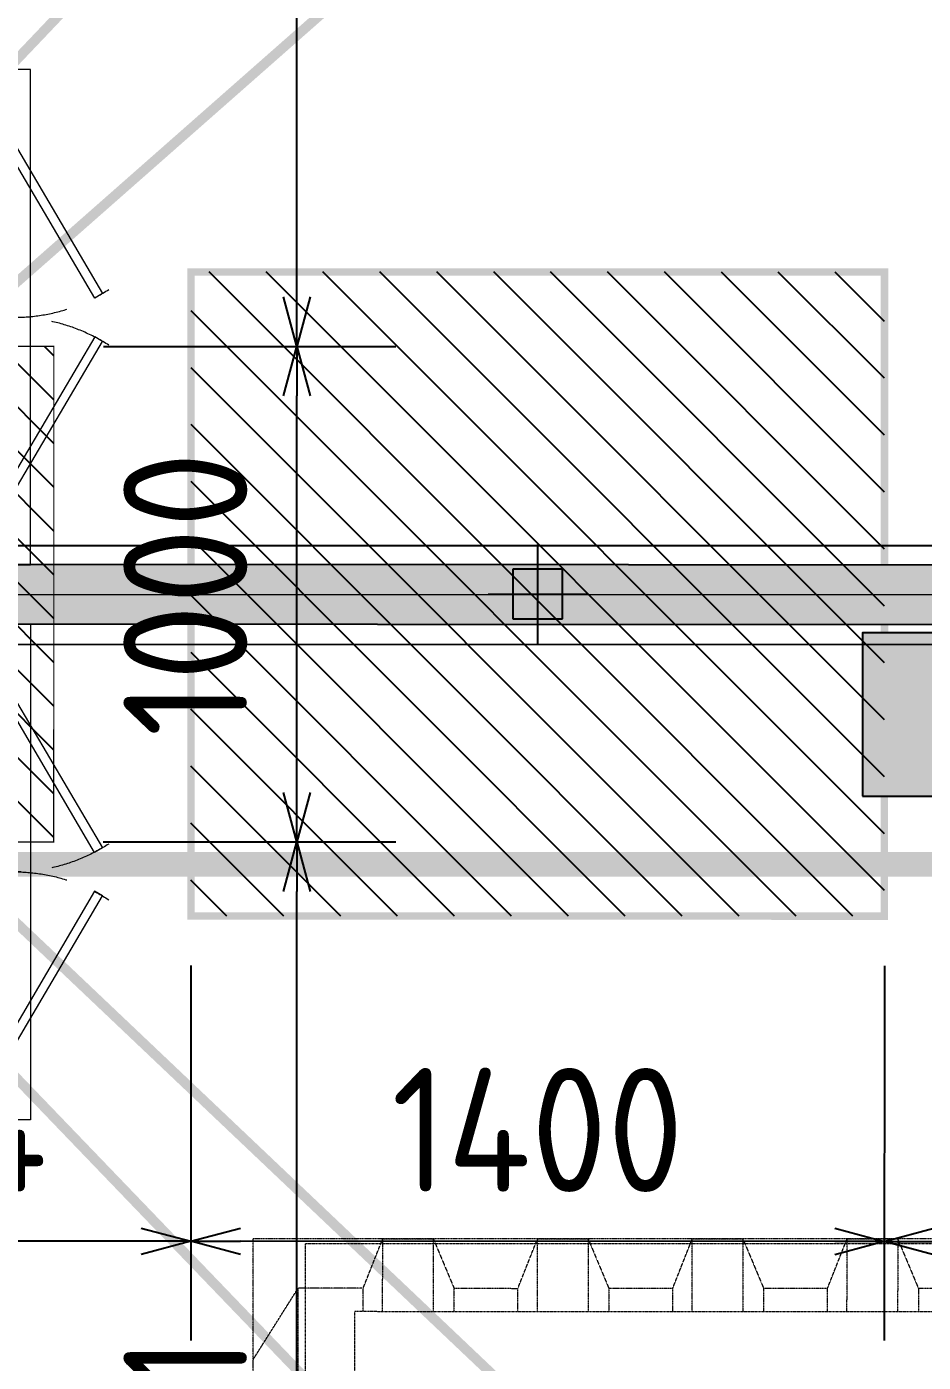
# Model space of a CAD drawing. Header units: centimetres. Extents: x -6122352 to 7132207, y -1694241 to 1947892.
# Drawn here: x 135912 to 137722, y -110022 to -107326 of the extents above; entities that cross this region are included whole.
import ezdxf
from ezdxf.enums import TextEntityAlignment as Align

# ---------------------------------------------------------------- set-up
doc = ezdxf.new("R2010")
doc.units = ezdxf.units.CM
doc.header["$MEASUREMENT"] = 0
doc.header["$PDMODE"] = 66
doc.header["$PDSIZE"] = 100
for name, pattern in [('DASHED2', [0.375, 0.25, -0.125]), ('DU23023_KAA_00_XX_M2_TR_KPTB_0024$0$DU23023_KAA_00_XX_M2_TR_XRBS_0024$0$PHANTOM2', [1.25, 0.625, -0.125, 0.125, -0.125, 0.125, -0.125]), ('HIDDEN', [0.375, 0.25, -0.125]), ('LTH-4G-M-XR-GROUND FLOOR PLAN$0$HIDDEN2', [0.1875, 0.125, -0.0625])]:
    doc.linetypes.add(name, pattern=pattern)
for name, color, linetype in [('00-MI-DIM', 7, 'Continuous'), ('@MI-FOOTINGS', 7, 'Continuous'), ('@MI-REF LAYER', 7, 'Continuous'), ('@MI-TYPE-01', 30, 'Continuous'), ('@MI-TYPE-02', 6, 'Continuous'), ('CTECH-Text 2.5mm', 2, 'Continuous'), ('PANEL-TAGS', 7, 'Continuous'), ('VD-WS-TEXT', 8, 'Continuous'), ('VD-WS-WATER TANK', 7, 'Continuous')]:
    doc.layers.add(name, color=color, linetype=linetype)
doc.layers.add('08-Compound Wall-2', color=6, linetype='Continuous', lineweight=25, true_color=0xff00ff)
doc.layers.add('23585-XR-AR-DAMAC PLOT LIMITS$0$1-End units', color=7, linetype='Continuous', lineweight=5, true_color=0xf8991e)
doc.layers.add('A-ANNO-TEXT', color=3, linetype='Continuous', lineweight=25)
doc.layers.add('LTH-4G-M-XR-GROUND FLOOR PLAN$0$1717 X Water Tank Location_5B$0$00 Line 2', color=6, linetype='Continuous', lineweight=13)
doc.layers.add('LTH-4G-M-XR-GROUND FLOOR PLAN$0$PDF_Geometry', color=7, linetype='Continuous', true_color=0xcccccc)
doc.styles.add('DIMTEXT', font='romans.shx', dxfattribs={"width": 0.8})
doc.styles.add('PANELTAG_STYLE', font='arial.ttf')
doc.styles.add('Schueco-BEMSTIL', font='isocpeur.ttf', dxfattribs={"width": 0.9})
doc.dimstyles.new('DIM-25', dxfattribs={"dimscale": 25, "dimtxt": 2.5, "dimasz": 2.5, "dimexe": 1.25, "dimexo": 0.625, "dimgap": 1, "dimtad": 1, "dimdec": 0, "dimdsep": 46, "dimtxsty": 'DIMTEXT', "dimblk": 'AROW', "dimcen": 2.5, "dimse1": 1, "dimse2": 1, "dimclrd": 1, "dimclre": 1, "dimclrt": 2, "dimadec": 0, "dimazin": 0, "dimtfac": 1, "dimtdec": 0, "dimtmove": 0, "dimatfit": 3, "dimfxl": 1, "dimarcsym": 0})
doc.dimstyles.new('MI- JWC-TXT-2.5 MM', dxfattribs={"dimscale": 1.5, "dimtxt": 2.5, "dimasz": 1, "dimexe": 2, "dimexo": 1, "dimgap": 1, "dimtad": 1, "dimdec": 0, "dimdsep": 46, "dimtxsty": 'Schueco-BEMSTIL', "dimblk": 'OPEN30', "dimcen": 0, "dimdle": 2, "dimclrd": 140, "dimclre": 8, "dimclrt": 40, "dimadec": 0, "dimazin": 2, "dimtfac": 1, "dimtdec": 0, "dimtix": 1, "dimtmove": 2, "dimatfit": 3, "dimldrblk": 'OPEN', "dimfxl": 2, "dimlwd": -1, "dimlwe": -1, "dimarcsym": 0})

# ---------------------------------------------------------------- blocks, each defined once
blk = doc.blocks.new('23585-XR-AR-BOUNDARY WALLS AND SETBACKS')
at = {"layer": '08-Compound Wall-2'}
for points in [[(496545.2942134548, 2768939.473959669), (496562.9158801445, 2768923.328117771), (496568.9635689847, 2768929.928655439), (496573.0169715791, 2768934.352258272), (496577.0705717183, 2768938.776058423), (496581.1239700586, 2768943.199856612), (496585.1773700582, 2768947.623656611), (496589.2307700578, 2768952.047456612), (496593.2841700584, 2768956.471256611), (496597.3375700579, 2768960.895056612), (496601.3909715799, 2768965.318658272), (496607.5050130368, 2768971.991327045), (496589.8835430788, 2768988.137370344)], [(496625.2740415079, 2768955.710080148), (496607.652472918, 2768971.856213821), (496601.5384295653, 2768965.183542978), (496597.4850284178, 2768960.759941727), (496593.4316299396, 2768956.336143387), (496589.378229939, 2768951.912343387), (496585.3248299394, 2768947.488543387), (496581.2714299397, 2768943.064743388), (496577.2180299392, 2768938.640943387), (496573.1644282787, 2768934.217141576), (496569.111028418, 2768929.793541726), (496563.0633392305, 2768923.193003679), (496580.6844134554, 2768907.046559668)]]:
    blk.add_lwpolyline(points, dxfattribs=at)
blk = doc.blocks.new('A$C9d9485f6')
at = {"layer": 'A-ANNO-TEXT', "rotation": 312.4881850805905}
blk.add_blockref('23585-XR-AR-BOUNDARY WALLS AND SETBACKS', (-2377088.534775567, -1504219.252137818), dxfattribs=at)
blk = doc.blocks.new('23585-XR-AR-DAMAC PLOT LIMITS')
at = {"layer": '23585-XR-AR-DAMAC PLOT LIMITS$0$1-End units', "color": 251, "true_color": 0x636466}
for points in [[(496569.0373, 2768929.861099999), (496562.8545000004, 2768923.1131), (496545.1590999998, 2768939.3265), (496551.3422999997, 2768946.0747)], [(496586.7324999999, 2768913.647299999), (496580.5493000001, 2768906.8991), (496562.8545000004, 2768923.1131), (496569.0373, 2768929.861099999)]]:
    blk.add_lwpolyline(points, close=True, dxfattribs=at)
blk = doc.blocks.new('A$Cf093b529')
at = {"layer": 'A-ANNO-TEXT'}
blk.add_blockref('23585-XR-AR-DAMAC PLOT LIMITS', (-495391.9901121984, -2768603.441896566), dxfattribs=at)
blk = doc.blocks.new('AROW')
at = {"color": 1, "ltscale": 100}
for p, q in [((-1.455191522836685e-11, -1), (-1.455191522836685e-11, 1)), ((0, 0), (-3, 0))]:
    blk.add_line(p, q, dxfattribs=at)
blk.add_solid([(-1.279999999998836, 0.2133333333331393), (-1.279999999998836, -0.2133333333331393), (0, 0)], dxfattribs=at)
blk = doc.blocks.new('*D426')
at = {"layer": 'CTECH-Text 2.5mm', "color": 8, "lineweight": -2, "ltscale": 10, "transparency": 16777216}
blk.add_line((0.1000000000465661, -0.1673677310562148), (0.8999999999534338, -0.1673677310562148), dxfattribs=at)
at = {"layer": 'Defpoints', "color": 0, "ltscale": 10, "transparency": 16777216}
for p in [(0.05000000004656613, 2.504093572497368e-07), (0.9499999999534339, 4.757888382067517e-06), (0.9499999999534339, -0.1673677310562148)]:
    blk.add_point(p, dxfattribs=at)
at = {"layer": 'CTECH-Text 2.5mm', "color": 8, "lineweight": -2, "ltscale": 10, "transparency": 16777216, "xscale": 0.05, "yscale": 0.05, "zscale": 0.05, "rotation": 180}
blk.add_blockref('AROW', (0.05000000004656612, -0.1673677310562148), dxfattribs=at)
at = {"layer": 'CTECH-Text 2.5mm', "color": 8, "lineweight": -2, "ltscale": 10, "transparency": 16777216, "xscale": 0.05, "yscale": 0.05, "zscale": 0.05}
blk.add_blockref('AROW', (0.9499999999534339, -0.1673677310562148), dxfattribs=at)
at = {"layer": 'CTECH-Text 2.5mm', "color": 8, "ltscale": 10, "transparency": 16777216, "insert": (0.5, -0.1123677310562148), "char_height": 0.09, "attachment_point": 5, "style": 'DIMTEXT'}
blk.add_mtext('900', dxfattribs=at)
blk = doc.blocks.new('*D425')
at = {"layer": 'CTECH-Text 2.5mm', "color": 8, "lineweight": -2, "ltscale": 10, "transparency": 16777216}
blk.add_line((0.8453000504635987, -0.6499952435726302), (0.8453000504635986, -0.04999524211161797), dxfattribs=at)
at = {"layer": 'Defpoints', "color": 0, "ltscale": 10, "transparency": 16777216}
for p in [(0.8453000504635986, 4.757888382050682e-06), (0.9499999999534343, 4.757888382067519e-06), (0.9500035058008511, -0.6999952435726302)]:
    blk.add_point(p, dxfattribs=at)
at = {"layer": 'CTECH-Text 2.5mm', "color": 8, "lineweight": -2, "ltscale": 10, "transparency": 16777216, "xscale": 0.05, "yscale": 0.05, "zscale": 0.05}
for p, rotation in [((0.8453000504635986, 4.757888382050682e-06), 90), ((0.8453000504635987, -0.6999952435726302), 270)]:
    blk.add_blockref('AROW', p, dxfattribs=dict(at, rotation=rotation))
at = {"layer": 'CTECH-Text 2.5mm', "color": 8, "ltscale": 10, "transparency": 16777216, "insert": (0.7903000504635983, -0.3499952428421242), "char_height": 0.09, "attachment_point": 5, "rotation": 90, "style": 'DIMTEXT'}
blk.add_mtext('700', dxfattribs=at)
blk = doc.blocks.new('WATER TANK-5G')
at = {"layer": 'VD-WS-WATER TANK', "color": 8, "linetype": 'HIDDEN', "lineweight": 0}
for p, q in [((-1250.001134479477, 750), (-1250.001134479477, -750)), ((-1250.001134479477, 750), (1250.001134479473, 750.0000000000073)), ((1250.001134479473, -750), (1250.001134479473, 750.0000000000073)), ((-1250.001134479477, 506.4072882397741), (-1159.487943448941, 649.9912085523538)), ((-1030.317381363468, 650.118273375927), (-1159.487943448941, 649.9912085523538)), ((-1030.33501070099, 650.0762170843009), (-1159.487943448028, 649.9912085537726)), ((-1159.487943448046, 104.2622760417398), (-1159.487943448046, 649.9912085537726)), ((-717.8173813634676, 650.3836400512264), (-846.9879434489412, 650.2565752276532)), ((-534.4881051635202, 650.3415837596003), (-405.3350107009901, 650.3415837596003)), ((-92.8350107009901, 650.2726107480521), (-221.9875152446839, 650.0289267772132)), ((219.6649892990063, 650.341583759604), (90.51189483647977, 650.341583759604)), ((532.1649892990099, 650.341583759604), (403.0118948364761, 650.341583759604)), ((844.6649892990099, 650.2327025967206), (715.5119202089954, 649.9890175606997)), ((1030.317381363468, 650.118273375927), (1159.487943448941, 649.9912085523538)), ((1030.33501070099, 650.0762170843009), (1159.487943448028, 649.9912085537726)), ((1159.487943448046, 104.2622760417398), (1159.487943448046, 649.9912085537726)), ((1250.001134479477, 506.4072882397704), (1159.487943448941, 649.9912085523538)), ((-1250.001134479477, 6.407288239774061), (-1250.001134479477, 506.4072882397741)), ((1250.001134479477, 6.407288239770423), (1250.001134479477, 506.4072882397704)), ((1250.001134479477, 6.407288239770423), (1250.001134479477, 506.4072882397704)), ((-1250.001134479477, 104.2622760417398), (-1250.001134479477, -97.85498780196576)), ((1250.001134479477, 104.2622760417398), (1250.001134479477, -97.85498780196576)), ((-1250.001134479477, 0), (-1250.001134479477, -500)), ((1250.001134479477, 0), (1250.001134479477, -500)), ((1250.001134479477, 0), (1250.001134479477, -500)), ((-1159.487943448941, -649.9666942819531), (-1159.487943448941, -97.85498780196576)), ((1159.487943448941, -649.4147271805778), (1159.487943448941, -97.85498780196576)), ((-1250.001134479477, -500), (-1159.487943448941, -649.9666942819531)), ((1250.001134479477, -500), (1159.487943448941, -649.4147271805778)), ((-1030.223625636183, -649.9259563589003), (-1159.487943448941, -649.9666942819531)), ((-717.8350107009901, -649.6186603031856), (-844.7006966823719, -649.7434578247448)), ((-532.1672582579631, -649.658416240407), (-405.3350107009901, -649.658416240407)), ((-92.80631768378589, -649.7273351141848), (-219.6666766012822, -649.9666942819567)), ((219.7076385924483, -649.7608572367899), (92.83288166340208, -649.7608572367899)), ((532.1649892990099, -649.4191101129363), (405.3327417420296, -649.6584162404033)), ((532.309836432134, -650.0063302019917), (532.1649892990099, -650.0066034984702)), ((844.6644062974592, -648.9922756636443), (717.8321587404789, -649.2315817911112)), ((1159.487943448941, -649.4147271805778), (1030.332741742033, -649.6584162404033)), ((1250.001134479473, -750), (-1250.001134479477, -750))]:
    blk.add_line(p, q, dxfattribs=at)
at = {"layer": 'VD-WS-WATER TANK', "color": 8, "linetype": 'HIDDEN', "lineweight": 0, "ltscale": 0.2}
for p, q in [((-5.37315663082699, 453.5452278794874), (894.6268433691729, -446.4547721205125)), ((894.626843369173, 453.5452278794874), (-5.373156630826884, -446.4547721205125))]:
    blk.add_line(p, q, dxfattribs=at)
at = {"layer": 'VD-WS-WATER TANK', "color": 8, "linetype": 'HIDDEN', "lineweight": 0}
for points in [[(-885.4456683969838, 104.2622760417325), (-886.4425025576202, 750.0000000000036), (-988.5597664013294, 750.0000000000036), (-1030.33501070099, 650.3415837596003), (-1030.33501070099, 104.2622760417325)], [(-988.5597664013294, 750.0000000000036), (-988.5597664013294, 104.2622760417325)], [(-846.0192791284171, 104.2622760417325), (-846.9881051635202, 650.3415837596003), (-886.4425025576202, 750.0000000000036)], [(-572.9456683969838, 104.2622760417362), (-573.9425025576202, 750.0000000000036), (-676.0597664013294, 750.0000000000036), (-717.8350107009901, 650.3415837596003), (-717.8350107009901, 104.2622760417362)], [(-676.0597664013294, 750.0000000000036), (-676.0597664013294, 104.2622760417362)], [(-533.5192791284171, 104.2622760417362), (-534.4881051635202, 650.3415837596003), (-573.9425025576202, 750.0000000000036)], [(-260.4456683969838, 104.2622760417362), (-261.4425025576202, 750.0000000000036), (-363.5597664013294, 750.0000000000036), (-405.3350107009901, 650.3415837596003), (-405.3350107009901, 104.2622760417362)], [(-363.5597664013294, 750.0000000000036), (-363.5597664013294, 104.2622760417362)], [(-221.0192791284171, 104.2622760417362), (-221.9881051635202, 650.3415837596003), (-261.4425025576202, 750.0000000000036)], [(51.26144853215979, 603.5452278794874), (51.05749744237983, 750.0000000000073), (-51.0597664013294, 750.0000000000073), (-92.8350107009901, 650.341583759604), (-92.8350107009901, 603.5452278794874)], [(-51.0597664013294, 750.0000000000073), (-51.0597664013294, 603.5452278794874)], [(90.57860255815893, 603.5452278794874), (90.51189483647977, 650.341583759604), (51.05749744237983, 750.0000000000073)], [(363.7614485321561, 603.5452278794874), (363.5574974423762, 750.0000000000073), (261.440233598667, 750.0000000000073), (219.6649892990063, 650.341583759604), (219.6649892990063, 603.5452278794874)], [(261.440233598667, 750.0000000000073), (261.440233598667, 603.5452278794874)], [(403.0786025581553, 603.5452278794874), (403.0118948364761, 650.341583759604), (363.5574974423762, 750.0000000000073)], [(676.2621950155126, 603.5452278794874), (676.0574974423798, 750.0000000000073), (573.9402335986706, 750.0000000000073), (532.1649892990099, 650.341583759604), (532.1649892990099, 603.5452278794874)], [(573.9402335986706, 750.0000000000073), (573.9402335986706, 603.5452278794874)], [(715.578602558159, 603.5452278794874), (715.5118948364798, 650.341583759604), (676.0574974423798, 750.0000000000073)], [(988.7835816781612, 603.5452278794874), (988.5574974423798, 750.0000000000073), (886.4402335986706, 750.0000000000073), (844.6649892990099, 650.341583759604), (844.6649892990099, 603.5452278794874)], [(886.4402335986706, 750.0000000000073), (886.4402335986706, 603.5452278794874)], [(1028.094918542531, 603.5452278794874), (1028.01189483648, 650.341583759604), (988.5574974423798, 750.0000000000073)], [(-155.373156630827, 104.2622760417398), (-1250.001134479477, 104.2622760417398), (-1250.001134479477, -97.85498780196576), (-155.373156630827, -97.85498780196576)], [(1044.626843369173, -97.85498780196576), (1250.001134479473, -97.85498780196576), (1250.001134479473, 104.2622760417398), (1044.626843369173, 104.2622760417398)], [(-1030.33501070099, -97.85498780197304), (-1030.33501070099, -649.658416240407), (-988.5597664013294, -750.0000000000036), (-884.1216556521795, -750.0000000000036), (-844.6672582579631, -649.658416240407), (-845.6347846805875, -97.85498780197304)], [(-988.5597664013294, -97.85498780197304), (-988.5597664013294, -750.0000000000036)], [(-884.1216556521795, -750.0000000000036), (-885.1173801805053, -97.85498780197304)], [(-717.8350107009901, -97.8549878019694), (-717.8350107009901, -649.658416240407), (-676.0597664013294, -750.0000000000036), (-571.6216556521795, -750.0000000000036), (-532.1672582579631, -649.658416240407), (-533.1347846805875, -97.8549878019694)], [(-676.0597664013294, -97.8549878019694), (-676.0597664013294, -750.0000000000036)], [(-571.6216556521795, -750.0000000000036), (-572.6173801805053, -97.8549878019694)], [(-405.3350107009901, -97.8549878019694), (-405.3350107009901, -649.658416240407), (-363.5597664013294, -750.0000000000036), (-259.1216556521795, -750.0000000000036), (-219.6672582579631, -649.658416240407), (-220.6347846805875, -97.8549878019694)], [(-363.5597664013294, -97.8549878019694), (-363.5597664013294, -750.0000000000036)], [(-259.1216556521795, -750.0000000000036), (-260.1173801805053, -97.8549878019694)], [(-92.8350107009901, -596.4547721205126), (-92.8350107009901, -649.6584162404033), (-51.0597664013294, -750), (53.37834434781689, -750), (92.83274174203325, -649.6584162404033), (92.76007233241864, -596.4547721205126)], [(-51.0597664013294, -596.4547721205126), (-51.0597664013294, -750)], [(53.37834434781689, -750), (53.17005371042653, -596.4547721205126)], [(219.6649892990063, -596.4547721205126), (219.6649892990063, -649.6584162404033), (261.440233598667, -750), (365.8783443478133, -750), (405.3327417420296, -649.6584162404033), (405.260072332415, -596.4547721205126)], [(261.440233598667, -596.4547721205126), (261.440233598667, -750)], [(365.8783443478133, -750), (365.6700537104251, -596.4547721205126)], [(532.1649892990099, -596.4547721205126), (532.1649892990099, -649.6584162404033), (573.9402335986706, -750), (678.3783443478205, -750), (717.8327417420369, -649.6584162404033), (717.7600723324223, -596.4547721205126)], [(573.9402335986706, -596.4547721205126), (573.9402335986706, -750)], [(678.3783443478205, -750), (678.1694037942582, -596.4547721205126)], [(844.6649892990063, -596.4547721205126), (844.6649892990063, -649.6584162404033), (886.440233598667, -750), (990.8783443478169, -750), (1030.332741742033, -649.6584162404033), (1030.239455022863, -596.4547721205126)], [(886.440233598667, -596.4547721205126), (886.440233598667, -750)], [(990.8783443478169, -750), (990.6439045426397, -596.4547721205126)]]:
    blk.add_lwpolyline(points, dxfattribs=at)
at = {"layer": 'VD-WS-WATER TANK', "color": 8, "linetype": 'HIDDEN', "lineweight": 0, "ltscale": 0.2}
for points in [[(-255.373156630827, -739.6584162404033), (1144.626843369173, -739.6584162404033), (1144.626843369173, 740.341583759604), (-255.373156630827, 740.341583759604)], [(-155.373156630827, -596.4547721205126), (1044.626843369173, -596.4547721205126), (1044.626843369173, 603.5452278794874), (-155.373156630827, 603.5452278794874)], [(-5.373156630826998, -446.4547721205126), (894.626843369173, -446.4547721205126), (894.626843369173, 453.5452278794874), (-5.373156630826998, 453.5452278794874)]]:
    blk.add_lwpolyline(points, close=True, dxfattribs=at)
at = {"layer": 'VD-WS-WATER TANK', "color": 8, "linetype": 'HIDDEN', "lineweight": 0}
for radius in [300, 255]:
    blk.add_circle((444.626843369173, 3.545227879487356), radius, dxfattribs=at)
blk = doc.blocks.new('A$Cc8c38916')
at = {"color": 1, "true_color": 0xeb0000, "const_width": 0.003, "elevation": -6.17216293373952e-09}
blk.add_lwpolyline([(57.15008997090627, 1.311392617411911), (51.15008513635257, 1.311355125159025), (45.15008030406898, 1.311317634303123), (39.15007546951529, 1.311280142050236), (33.15008298226167, 1.311525223311037), (27.15007814980345, 1.311487732920796), (21.15007331589004, 1.311450240667909), (15.15006848296616, 1.311412750277668), (9.150063649402, 1.311375257559121), (0.0001499663339927793, 1.311356455553323), (0, 25.31137578934431), (9.150196256290656, 25.31138224620372), (15.1500536299427, 25.31128462171182), (21.15005846385611, 25.31132211489603), (27.15006329672178, 25.31135960528627), (33.15006813075161, 25.31139709753916), (39.15007296251133, 25.31143458886072), (45.15007779706502, 25.31147208111361), (51.1502177438233, 25.31136211240664), (57.15007511846488, 25.31126449117437), (66.30226173094707, 25.31146710645407), (66.30269427038729, 1.311435427051038)], close=True, dxfattribs=at)
blk = doc.blocks.new('A$Cbcaed180')
at = {"color": 1, "true_color": 0xeb0000, "const_width": 0.003, "elevation": -6.17216293373952e-09}
blk.add_lwpolyline([(57.15263062110171, 0.7364739454351366), (51.15262578800321, 0.7364403521642089), (45.15262095443904, 0.7364067570306361), (39.1526161218062, 0.7363731632940471), (33.15262363292277, 0.7366221407428384), (27.15261879982427, 0.7365885474719107), (21.15261396626011, 0.7365549518726766), (15.1526091331616, 0.7365213586017489), (9.152604299597442, 0.7364877634681761), (0, 0.7364508975297213), (0.000430768821388483, 24.73644554009661), (9.152617381419986, 24.73664221027866), (15.15247475588694, 24.73654069192708), (21.1526147024706, 24.73642682656646), (27.15261953696609, 24.73646042123437), (33.15262436913326, 24.73649401497096), (39.15262920316309, 24.73652761010453), (45.15263403579593, 24.73656120384112), (51.15263886982575, 24.73659479897469), (57.15249624382704, 24.73649327876046), (66.30269249947742, 24.7364937919192), (66.30267941812053, 0.7363393446430564)], close=True, dxfattribs=at)
blk = doc.blocks.new('T1-FOOTING')
at = {"transparency": 33554679}
h = blk.add_hatch(dxfattribs=at)
h.set_pattern_fill('ANGLE', color=256, scale=500)
h.set_pattern_definition([(0, (0, 0), (0, 137.5), [100, -37.5]), (90, (0, 0), (-137.5, 8.419446744138054e-15), [100, -37.5])])
h.paths.add_polyline_path([(-500, -300.0000000000218), (499.9999999999964, -300.0000000000218), (499.9999999999964, -1.818989403545856e-11), (-500, -1.818989403545856e-11)])
h.paths.add_polyline_path([(-499.75, -299.7500000000218), (499.7499999999964, -299.7500000000218), (499.7499999999964, -0.2500000000181899), (-499.75, -0.2500000000181899)], flags=16)
h = blk.add_hatch(dxfattribs=at)
h.set_pattern_fill('ANGLE', color=8, scale=200)
h.set_pattern_definition([(0, (0, 0), (0, 55.00000000000001), [40, -15]), (90, (0, 0), (-55.00000000000001, 3.367778697655222e-15), [40, -15])])
h.paths.add_polyline_path([(500.0000000000025, -300.0000000000218), (500.0000000000035, -1.818989403545856e-11), (-500, -1.816147232602816e-11), (-499.9999999999989, -300.0000000000291)])
h = blk.add_hatch(dxfattribs=at)
h.set_pattern_fill('ANSI31', color=8, scale=500)
h.set_pattern_definition([(45, (0, 0), (-44.19417382415922, 44.19417382415922), [])])
h.paths.add_polyline_path([(500, -1000.000000000015), (500.0000000000025, -300.0000000000218), (-499.9999999999989, -300.000000000029), (-499.9999999999964, -1000.000000000011)])
at = {"layer": '@MI-TYPE-01', "color": 240, "linetype": 'DASHED2', "true_color": 0xed1f24}
blk.add_line((-500.0000000000073, -300.0000000000291), (499.9999999999964, -300.0000000000218), dxfattribs=at)
at = {"layer": '@MI-TYPE-01', "color": 240, "true_color": 0xed1f24, "const_width": 2.5}
blk.add_lwpolyline([(-500, -1.818989403545856e-11), (500.0000000000036, -1.818989403545856e-11), (500, -1000.000000000015), (-499.9999999999964, -1000.000000000011)], close=True, dxfattribs=at)
blk = doc.blocks.new('_Open30')
at = {"color": 0, "linetype": 'ByBlock', "lineweight": -2}
for p, q in [((-1, 0.26794919), (0, 0)), ((0, 0), (-1, -0.26794919)), ((0, 0), (-1, 0))]:
    blk.add_line(p, q, dxfattribs=at)
blk = doc.blocks.new('*D1361')
at = {"color": 8, "transparency": 16777216}
for p, q in [((1094.0294994117, -24497.89070607247), (1684.68492526375, -24497.89070607247)), ((1093.568306488334, -27088.92462508484), (1684.68492526375, -27088.92462508484))]:
    blk.add_line(p, q, dxfattribs=at)
at = {"color": 140, "transparency": 16777216}
blk.add_line((1484.68492526375, -26988.92462508484), (1484.684925263749, -24597.89070607248), dxfattribs=at)
at = {"layer": 'Defpoints', "color": 0, "transparency": 16777216}
for p in [(994.0294994116998, -24497.89070607247), (1484.684925263749, -24497.89070607247), (993.5683064883347, -27088.92462508484)]:
    blk.add_point(p, dxfattribs=at)
at = {"color": 140, "transparency": 16777216, "xscale": 100, "yscale": 100, "zscale": 100}
for p, rotation in [((1484.684925263749, -24497.89070607247), 90), ((1484.68492526375, -27088.92462508484), 270)]:
    blk.add_blockref('_Open30', p, dxfattribs=dict(at, rotation=rotation))
at = {"color": 40, "transparency": 16777216, "insert": (1259.684925263742, -25793.40766557866), "char_height": 250, "attachment_point": 5, "rotation": 90, "style": 'Schueco-BEMSTIL'}
blk.add_mtext('2591', dxfattribs=at)
blk = doc.blocks.new('_Open')
at = {"color": 0, "linetype": 'ByBlock', "lineweight": -2}
for p, q in [((-1, 0.1666666666666667), (0, 0)), ((-1, -0.1666666666666667), (0, 0)), ((0, 0), (-1, 0))]:
    blk.add_line(p, q, dxfattribs=at)
blk = doc.blocks.new('*D1362')
at = {"color": 8, "transparency": 16777216}
for p, q in [((1094.204839292684, -23497.89072144452), (1684.68492526375, -23497.89072144452)), ((1094.0294994117, -24497.89070607247), (1684.68492526375, -24497.89070607247))]:
    blk.add_line(p, q, dxfattribs=at)
at = {"color": 140, "transparency": 16777216}
blk.add_line((1484.68492526375, -24397.89070607247), (1484.68492526375, -23597.89072144452), dxfattribs=at)
at = {"layer": 'Defpoints', "color": 0, "transparency": 16777216}
for p in [(994.2048392926843, -23497.89072144452), (1484.68492526375, -23497.89072144452), (994.0294994116998, -24497.89070607247)]:
    blk.add_point(p, dxfattribs=at)
at = {"color": 140, "transparency": 16777216, "xscale": 100, "yscale": 100, "zscale": 100}
for p, rotation in [((1484.68492526375, -23497.89072144452), 90), ((1484.68492526375, -24497.89070607247), 270)]:
    blk.add_blockref('_Open30', p, dxfattribs=dict(at, rotation=rotation))
at = {"color": 40, "transparency": 16777216, "insert": (1259.684925263743, -23997.89071375849), "char_height": 250, "attachment_point": 5, "rotation": 90, "style": 'Schueco-BEMSTIL'}
blk.add_mtext('1000', dxfattribs=at)
blk = doc.blocks.new('*D1363')
at = {"color": 8, "transparency": 16777216}
for p, q in [((1095.979557706975, -20906.67689056305), (1684.68492526375, -20906.67689056305)), ((1094.204839292684, -23497.89072144452), (1684.68492526375, -23497.89072144452))]:
    blk.add_line(p, q, dxfattribs=at)
at = {"color": 140, "transparency": 16777216}
blk.add_line((1484.68492526375, -23397.89072144452), (1484.68492526375, -21006.67689056305), dxfattribs=at)
at = {"layer": 'Defpoints', "color": 0, "transparency": 16777216}
for p in [(995.9795577069749, -20906.67689056305), (1484.684925263749, -20906.67689056305), (994.2048392926843, -23497.89072144452)]:
    blk.add_point(p, dxfattribs=at)
at = {"color": 140, "transparency": 16777216, "xscale": 100, "yscale": 100, "zscale": 100}
for p, rotation in [((1484.684925263749, -20906.67689056305), 90), ((1484.68492526375, -23497.89072144452), 270)]:
    blk.add_blockref('_Open30', p, dxfattribs=dict(at, rotation=rotation))
at = {"color": 40, "transparency": 16777216, "insert": (1259.684925263743, -22202.28380600378), "char_height": 250, "attachment_point": 5, "rotation": 90, "style": 'Schueco-BEMSTIL'}
blk.add_mtext('2591', dxfattribs=at)
blk = doc.blocks.new('T2-FOOTING PLAN')
at = {"layer": '@MI-FOOTINGS', "transparency": 33554679}
h = blk.add_hatch(dxfattribs=at)
h.set_pattern_fill('ANSI31', color=8, scale=650)
h.set_pattern_definition([(45, (0, 0), (-57.45242597140699, 57.45242597140699), [])])
h.paths.add_polyline_path([(-700, 650), (700, 650), (700, -650), (-700, -650)])
at = {"layer": '@MI-FOOTINGS', "color": 160, "true_color": 0x3340f0, "const_width": 15}
blk.add_lwpolyline([(-700, 650), (700, 650), (700, -650), (-700, -650)], close=True, dxfattribs=at)
at = {"layer": '@MI-FOOTINGS', "color": 30}
blk.add_point((0, 0), dxfattribs=at)
blk = doc.blocks.new('*D1626')
at = {"layer": '@MI-TYPE-02', "color": 8, "transparency": 16777216}
for p, q in [((389714.7559799617, -148818.4405270903), (389714.7559799617, -149575.2038908631)), ((391049.7559548258, -148818.1569172726), (391049.7559548258, -149575.2038908631))]:
    blk.add_line(p, q, dxfattribs=at)
at = {"layer": '@MI-TYPE-02', "color": 140, "transparency": 16777216}
blk.add_line((390949.7559548258, -149375.2038908631), (389814.7559799617, -149375.2038908631), dxfattribs=at)
at = {"layer": 'Defpoints', "color": 0, "transparency": 16777216}
for p in [(389714.7559799617, -148718.4405270903), (391049.7559548258, -148718.1569172726), (389714.7559799617, -149375.2038908631)]:
    blk.add_point(p, dxfattribs=at)
at = {"layer": '@MI-TYPE-02', "color": 140, "transparency": 16777216, "xscale": 100, "yscale": 100, "zscale": 100, "rotation": 180}
blk.add_blockref('_Open30', (389714.7559799617, -149375.2038908631), dxfattribs=at)
at = {"layer": '@MI-TYPE-02', "color": 140, "transparency": 16777216, "xscale": 100, "yscale": 100, "zscale": 100}
blk.add_blockref('_Open30', (391049.7559548258, -149375.2038908631), dxfattribs=at)
at = {"layer": '@MI-TYPE-02', "color": 40, "transparency": 16777216, "insert": (390382.2559673938, -149150.2038908631), "char_height": 250, "attachment_point": 5, "style": 'Schueco-BEMSTIL'}
blk.add_mtext('1335', dxfattribs=at)
blk = doc.blocks.new('*D1627')
at = {"layer": '@MI-TYPE-02', "color": 8, "transparency": 16777216}
for p, q in [((388314.7560019555, -148818.6886856809), (388314.7560019555, -149575.2038908631)), ((389714.7559799617, -148818.4405270903), (389714.7559799617, -149575.2038908631))]:
    blk.add_line(p, q, dxfattribs=at)
at = {"layer": '@MI-TYPE-02', "color": 140, "transparency": 16777216}
blk.add_line((389614.7559799617, -149375.2038908631), (388414.7560019555, -149375.2038908631), dxfattribs=at)
at = {"layer": 'Defpoints', "color": 0, "transparency": 16777216}
for p in [(388314.7560019555, -148718.6886856809), (389714.7559799617, -148718.4405270903), (388314.7560019555, -149375.2038908631)]:
    blk.add_point(p, dxfattribs=at)
at = {"layer": '@MI-TYPE-02', "color": 140, "transparency": 16777216, "xscale": 100, "yscale": 100, "zscale": 100, "rotation": 180}
blk.add_blockref('_Open30', (388314.7560019555, -149375.2038908631), dxfattribs=at)
at = {"layer": '@MI-TYPE-02', "color": 140, "transparency": 16777216, "xscale": 100, "yscale": 100, "zscale": 100}
blk.add_blockref('_Open30', (389714.7559799617, -149375.2038908631), dxfattribs=at)
at = {"layer": '@MI-TYPE-02', "color": 40, "transparency": 16777216, "insert": (389014.7559909585, -149150.2038908631), "char_height": 250, "attachment_point": 5, "style": 'Schueco-BEMSTIL'}
blk.add_mtext('1400', dxfattribs=at)
blk = doc.blocks.new('*D1628')
at = {"layer": '@MI-TYPE-02', "color": 8, "transparency": 16777216}
for p, q in [((387170.9462233739, -148229.246311699), (387170.9462233739, -149575.2038908631)), ((388314.7560019555, -148818.6886856809), (388314.7560019555, -149575.2038908631))]:
    blk.add_line(p, q, dxfattribs=at)
at = {"layer": '@MI-TYPE-02', "color": 140, "transparency": 16777216}
blk.add_line((388214.7560019555, -149375.2038908631), (387270.9462233739, -149375.2038908631), dxfattribs=at)
at = {"layer": 'Defpoints', "color": 0, "transparency": 16777216}
for p in [(387170.9462233739, -148129.246311699), (388314.7560019555, -148718.6886856809), (387170.9462233739, -149375.2038908631)]:
    blk.add_point(p, dxfattribs=at)
at = {"layer": '@MI-TYPE-02', "color": 140, "transparency": 16777216, "xscale": 100, "yscale": 100, "zscale": 100, "rotation": 180}
blk.add_blockref('_Open30', (387170.9462233739, -149375.2038908631), dxfattribs=at)
at = {"layer": '@MI-TYPE-02', "color": 140, "transparency": 16777216, "xscale": 100, "yscale": 100, "zscale": 100}
blk.add_blockref('_Open30', (388314.7560019555, -149375.2038908631), dxfattribs=at)
at = {"layer": '@MI-TYPE-02', "color": 40, "transparency": 16777216, "insert": (387742.8511126647, -149150.2038908631), "char_height": 250, "attachment_point": 5, "style": 'Schueco-BEMSTIL'}
blk.add_mtext('1144', dxfattribs=at)
blk = doc.blocks.new('PANELTAG')
at = {"layer": 'PANEL-TAGS', "color": 1}
blk.add_lwpolyline([(-13.49999999999989, -3.300000000000182), (13.50000000000011, -3.300000000000182), (13.50000000000011, 3.299999999999727), (-13.49999999999989, 3.299999999999727)], close=True, dxfattribs=at)
at = {"layer": 'PANEL-TAGS', "color": 40, "true_color": 0xffd700}
blk.add_solid([(-13.49999999999989, -3.300000000000182), (13.50000000000011, -3.300000000000182), (-13.49999999999989, 3.299999999999727), (13.50000000000011, 3.299999999999727)], dxfattribs=at)
at = {"layer": 'PANEL-TAGS', "color": 5, "style": 'PANELTAG_STYLE', "width": 0.85}
blk.add_attdef('TAGNO', text='', height=3, dxfattribs=at).set_placement((1.13686837721616e-13, -4.547473508864641e-13), align=Align.MIDDLE)
blk = doc.blocks.new('M3 REF WITH TABLES')
at = {"color": 1}
for points, const_width in [([(150.205946641101, 128.4317175084725), (146.4893651941093, 128.0285748476163), (123.299064669176, 102.7194816619158), (121.3066007388406, 104.5475220000371), (123.299064669176, 102.7194816619158), (105.6650739989127, 83.47435318119824), (105.5925103422487, 79.76300930185243)], 0.02), ([(105.6338306668913, 79.72770859859884), (109.2086976068676, 79.97943194070831), (132.3993642927962, 105.2881896141917), (134.3918017754331, 103.4601204502396), (132.3993642927962, 105.2881896141917), (150.0336333931773, 124.5330629702657), (150.2403631185298, 128.4117747554556)], 0.02), ([(87.86787457211176, 95.81188497133553), (92.86501128558302, 96.00174896838143), (102.6517930580885, 87.05814857548103), (102.9057066669338, 87.3314173198305), (102.6517930580885, 87.05814857548103), (105.0104215574102, 84.87076360313222), (105.357417878462, 79.83010087162256)], 0.01999999999999999), ([(123.1694853362278, 63.45067354431376), (123.0178463357151, 68.55267091607675), (113.2548615192645, 77.52224241802469), (113.50494668592, 77.79901910852641), (113.2548615192645, 77.52224241802469), (110.8701254921616, 79.68113461043686), (105.6050441093394, 79.55266998056322)], 0.02)]:
    blk.add_lwpolyline(points, dxfattribs=dict(at, const_width=const_width))
blk = doc.blocks.new('A$C105233b1')
at = {"layer": 'LTH-4G-M-XR-GROUND FLOOR PLAN$0$1717 X Water Tank Location_5B$0$00 Line 2', "color": 8, "linetype": 'Continuous'}
blk.add_lwpolyline([(0.8683480295585468, -0.6999956521904096, 0.009999999999999998, 0.009999999999999998, 0), (0.9500035058008507, -0.69999524357263, 0.009999999999999998, 0.009999999999999998, 0), (0.9499999999534339, 4.757894203066826e-06, 0.009999999999999998, 0.009999999999999998, 0), (0.05000000004656613, 2.504093572497368e-07, 0.009999999999999998, 0.009999999999999998, 0), (0.05000350577756763, -0.6999997495440766, 0.009999999999999998, 0.009999999999999998, 0), (0.1308480319567025, -0.6999993450008333, 0, 0, 0)], format="xyseb", dxfattribs=at)
at = {"layer": 'LTH-4G-M-XR-GROUND FLOOR PLAN$0$PDF_Geometry', "color": 8, "lineweight": 5}
for points in [[(1.000003756256774, -0.7499949933262542), (1, 5.008303560316563e-06), (0, 0), (3.756256774067879e-06, -0.7499999997671694), (1.000003756256774, -0.7499949933262542)], [(0.1480355319799855, -0.6999992586788721), (0.8511605295352638, -0.6999957382795401)]]:
    blk.add_lwpolyline(points, dxfattribs=at)
for points in [[(0.1480356180109084, -0.7171867598081008), (0.1480354380328208, -0.6812492597964592), (0.1308479380095378, -0.6812493458855897), (0.1308481179876253, -0.7171868458972313)], [(0.8511606156826019, -0.7171832383610308), (0.8511604355880991, -0.6812457383493893), (0.8683479356113821, -0.6812456522602588), (0.8683481155894697, -0.7171831522719003)], [(0.4512238400056958, -0.8951855450868607), (0.4605987617978826, -0.8795604981132783), (0.1574105398030952, -0.7015617128345184), (0.1480356180109084, -0.7171867598081008)], [(0.5479741765884683, -0.8951850605080836), (0.5385990983340889, -0.8795601074816659), (0.8417855374282226, -0.7015582852764055), (0.8511606156826019, -0.7171832383610308)]]:
    blk.add_lwpolyline(points, close=True, dxfattribs=at)
at = {"layer": 'LTH-4G-M-XR-GROUND FLOOR PLAN$0$PDF_Geometry', "color": 8, "linetype": 'LTH-4G-M-XR-GROUND FLOOR PLAN$0$HIDDEN2', "lineweight": 5}
for centre, start, end in [((0.1480356180109084, -0.7171867598081008), 327.1409788454905, 2.802411848283426), ((0.8511606156826019, -0.7171832383610308), 177.1981623972044, 212.8595974648633)]:
    blk.add_arc(centre, 0.3515773961808322, start, end, dxfattribs=at)
at = {"layer": 'CTECH-Text 2.5mm', "ltscale": 10}
dim = blk.add_linear_dim(base=(0.9499999999534339, -0.1673677310562148), p1=(0.05000000004656613, 2.504093572497368e-07), p2=(0.9499999999534339, 4.757888382067517e-06), dimstyle='DIM-25', override={"dimscale": 1, "dimtxt": 0.09, "dimasz": 0.05, "dimgap": 0.01, "dimlfac": 1000, "dimclrd": 8, "dimclre": 8, "dimclrt": 8}, dxfattribs=at)
dim.commit()
dim.dimension.update_dxf_attribs({"geometry": '*D426', "text_midpoint": (0.5, -0.1123677310562148)})
dim = blk.add_linear_dim(base=(0.8453000504635986, 4.757888382050682e-06), p1=(0.9500035058008507, -0.69999524357263), p2=(0.9499999999534339, 4.757888382067517e-06), angle=90, dimstyle='DIM-25', override={"dimscale": 1, "dimtxt": 0.09, "dimasz": 0.05, "dimgap": 0.01, "dimlfac": 1000, "dimclrd": 8, "dimclre": 8, "dimclrt": 8}, dxfattribs=at)
dim.commit()
dim.dimension.update_dxf_attribs({"geometry": '*D425', "text_midpoint": (0.7903000504635983, -0.3499952428421242)})
blk = doc.blocks.new('A$Ceb9e94c1')
at = {"color": 1, "true_color": 0xeb0000, "const_width": 0.002999999999999999, "elevation": -6.17216293373952e-09}
blk.add_lwpolyline([(57.15008996985853, 0.0001124751288443804), (51.1500851358287, 7.498310878872871e-05), (45.15008030319586, 3.749225288629532e-05), (39.15007546870038, 2.328306436538696e-10), (33.15008298167959, 0.000245081027969718), (27.15007814904675, 0.0002075911033898592), (21.15007331501693, 0.0001700981520116329), (15.15006848284975, 0.0001326084602624178), (9.150063649285585, 9.511574171483517e-05), (0.0001499662175774574, 7.631350308656693e-05), (-4.656612873077393e-10, 24.00009564729407), (9.150196255650371, 24.00010210438631), (15.150053629186, 24.00000447989441), (21.15005846368149, 24.00004197331145), (27.15006329584867, 24.0000794630032), (33.15006812987849, 24.00011695548892), (39.15007296251133, 24.00015444681048), (45.15007779700682, 24.00019193906337), (51.15021774265915, 24.0000819703564), (57.15007511759177, 23.99998434912413), (66.30226173065603, 24.00018696463667), (66.30269426945597, 0.0001552847679704428)], close=True, dxfattribs=at)
at = {"linetype": 'Continuous', "rotation": 269.9993782157927}
blk.add_blockref('A$C105233b1', (66.10217123432085, 23.94018276804127, -6.172162596109466e-09), dxfattribs=at)
blk = doc.blocks.new('A$C626fc766')
at = {"color": 1, "true_color": 0xeb0000, "const_width": 0.003, "elevation": -6.17216293373952e-09}
blk.add_lwpolyline([(57.15263062110171, 0.000134600792080164), (51.15262578800321, 0.000101007055491209), (45.15262095443904, 6.741238757967949e-05), (39.1526161218062, 3.381865099072456e-05), (33.15262363292277, 0.0002827958669513464), (27.15261879982427, 0.0002492028288543224), (21.15261396626011, 0.0002156072296202183), (15.1526091331616, 0.0001820139586925507), (9.152604299597442, 0.0001484188251197338), (0, 0.0001115526538342237), (0.000430768821388483, 24.00010619545355), (9.152617381419986, 24.00030286540277), (15.15247475588694, 24.00020134728402), (21.1526147024706, 24.0000874819234), (27.15261953696609, 24.00012107659131), (33.15262436913326, 24.00015467009507), (39.15262920316309, 24.00018826546147), (45.15263403579593, 24.00022185896523), (51.15263886982575, 24.00025545433164), (57.15249624382704, 24.00015393341891), (66.30269249947742, 24.00015444681048), (66.30267941812053, 0)], close=True, dxfattribs=at)
at = {"linetype": 'Continuous', "xscale": -1, "rotation": 90.00056989643812}
blk.add_blockref('A$C105233b1', (0.2005497105419636, 23.9401103714481, -6.172163554871989e-09), dxfattribs=at)
at = {"layer": 'VD-WS-TEXT', "xscale": -0.001, "yscale": 0.001, "zscale": 0.001, "rotation": 359.9999650036472}
blk.add_blockref('WATER TANK-5G', (2.650436681695282, 21.95013551600277, -6.172163554865742e-09), dxfattribs=at)
blk = doc.blocks.new('T1-PARTITION PLAN')
at = {"layer": '@MI-FOOTINGS', "color": 240, "true_color": 0xed1f24, "rotation": 89.98995376478538}
blk.add_blockref('T1-FOOTING', (-5.882815275806934, -23997.71537387747), dxfattribs=at)
dim = blk.add_linear_dim(base=(1484.684925263749, -20906.67689056305), p1=(994.2048392926838, -23497.89072144451), p2=(995.9795577069744, -20906.67689056304), angle=90, dimstyle='MI- JWC-TXT-2.5 MM')
dim.commit()
dim.dimension.update_dxf_attribs({"geometry": '*D1363', "text_midpoint": (1259.684925263743, -22202.28380600378)})
for base, p1, p2, picture, middle, set_off in [((1484.684925263704, -23497.89072144452), (994.0294994116537, -24497.89070607247), (994.2048392926381, -23497.89072144451), '*D1362', (1259.684925263697, -23997.89071375849), (-4.570210876408964e-11, -3.637978807091713e-12)), ((1484.684925263752, -24497.89070607247), (993.5683064883372, -27088.92462508483), (994.0294994117023, -24497.89070607246), '*D1361', (1259.684925263745, -25793.40766557865), (2.955857780762017e-12, 3.637978807091713e-12))]:
    dim = blk.add_linear_dim(base=base, p1=p1, p2=p2, angle=90, dimstyle='MI- JWC-TXT-2.5 MM')
    dim.commit()
    dim.dimension.update_dxf_attribs({"geometry": picture, "text_midpoint": middle, "insert": set_off})
blk = doc.blocks.new('G10-REAR PARTITION LEFT EXTD')
at = {"layer": '@MI-TYPE-02'}
h = blk.add_hatch(color=256, dxfattribs=at)
h.dxf.hatch_style = 1
h.paths.add_polyline_path([(6078.158566976199, 59.41009820616455), (0.2131455432972871, 59.99962140695425), (-0.2131455432972871, -59.99962140695425), (6077.732275889604, -60.58914460774395)])
blk.add_lwpolyline([(6078.158566976199, 59.41009820616455), (0.2131455432972871, 59.99962140695425), (-0.2131455432972871, -59.99962140695425), (6077.732275889604, -60.58914460774395)], close=True, dxfattribs=at)
at = {"layer": '@MI-FOOTINGS', "xscale": -1, "rotation": 0.01015602854542941}
blk.add_blockref('T2-FOOTING PLAN', (1843.481405552884, 0.6820736949739512), dxfattribs=at)
at = {"layer": '@MI-TYPE-02', "color": 0}
for base, p1, p2, picture, middle in [((-0.2131455432972871, -1305.957200571109), (1143.596633038251, -649.4419953888864), (-0.2131455432972871, -59.99962140695425), '*D1628', (571.6917437474476, -1080.957200571109)), ((1143.596633038251, -1305.957200571109), (2543.596611044428, -649.1938367983385), (1143.596633038251, -649.4419953888864), '*D1627', (1843.59662204131, -1080.957200571109)), ((2543.596611044428, -1305.957200571109), (3878.596585908614, -648.9102269806026), (2543.596611044428, -649.1938367983385), '*D1626', (3211.096598476521, -1080.957200571109))]:
    dim = blk.add_linear_dim(base=base, p1=p1, p2=p2, angle=180, dimstyle='MI- JWC-TXT-2.5 MM', dxfattribs=at)
    dim.commit()
    dim.dimension.update_dxf_attribs({"geometry": picture, "text_midpoint": middle, "insert": (-387171.1593689172, 148069.246690292)})

msp = doc.modelspace()

# ---------------------------------------------------------------- linework, layer by layer
at = {"layer": '00-MI-DIM', "color": 94, "linetype": 'DU23023_KAA_00_XX_M2_TR_KPTB_0024$0$DU23023_KAA_00_XX_M2_TR_XRBS_0024$0$PHANTOM2', "ltscale": 10, "const_width": 50}
msp.add_lwpolyline([(260309.9189226572, -108805.8686643877), (260310.2308019535, -109016.4614570426), (22420.43537031771, -109016.4614570426), (22416.8683191289, -108770.3331112078)], dxfattribs=at)
at = {"layer": '@MI-REF LAYER', "color": 1, "const_width": 20}
for points in [[(135076.1643577973, -84528.83623004785), (138591.436504872, -88085.56020057149), (138606.6667247583, -101343.3448379435), (138979.6825879666, -101346.0081423231), (138606.6667247583, -101343.3448379435), (138586.7661888608, -104560.0800436669), (135104.0788398919, -108220.6231794577)], [(201236.1275741825, -108465.1678461482), (198428.5180595563, -105996.8018946519), (164101.5578268371, -105990.6781291357), (164103.7941047549, -103286.6738779284), (164101.5578268371, -105990.6781291357), (137999.2097425181, -105986.021595068), (135213.3952181072, -108439.3002809508)], [(135215.2733148882, -108493.6140143085), (137815.5043152656, -110959.7520932033), (172142.4644557046, -110966.3724896829), (172140.1890573549, -113670.3767080544), (172142.4644557046, -110966.3724896829), (198244.8124698791, -110971.4066636707), (201244.6677290262, -108504.0172100007)], [(135056.6106294059, -132418.8283496678), (138716.4791375943, -128860.9168737141), (138736.4738177444, -115603.1385655824), (139109.4906134307, -115600.609312313), (138736.4738177444, -115603.1385655824), (138717.72928323, -112386.3964155419), (135066.7535628195, -108590.614359385)]]:
    msp.add_lwpolyline(points, dxfattribs=at)

# ---------------------------------------------------------------- block references
at = {"layer": '@MI-REF LAYER', "xscale": 1000, "yscale": 1000, "zscale": 1000}
msp.add_blockref('A$C9d9485f6', (-23958.95045533385, 48155.57226163784), dxfattribs=at)
for name, p, rotation in [('A$Cf093b529', (-891608.7329339073, 539022.7201118186), 312.4882903633292), ('M3 REF WITH TABLES', (5073.57098191743, -84448.84299303715), 312.4882889992022)]:
    msp.add_blockref(name, p, dxfattribs=dict(at, rotation=rotation))
at = {"layer": '@MI-REF LAYER', "color": 10}
for name, p, xscale, yscale, zscale, rotation in [('A$Cc8c38916', (201276.5723185714, -83172.47680699904, 6.172162933739522e-06), 1000, 1000, 1000, 179.9898026791866), ('A$Ceb9e94c1', (201276.2283228724, -84483.75690863615, 6.172162933739522e-06), 1000.000000000001, 1000.000000000001, 1000.000000000001, 179.9898026784156), ('A$Cbcaed180', (134964.9895669966, -133208.5883198979, 6.172162933739522e-06), 1000, 1000, 1000, 359.9898398935451), ('A$C626fc766', (134965.0095227127, -132472.2489700342, 6.172162933739522e-06), 1000, 1000, 1000, 359.9898398956657)]:
    msp.add_blockref(name, p, dxfattribs=dict(at, xscale=xscale, yscale=yscale, zscale=zscale, rotation=rotation))
at = {"layer": '@MI-TYPE-01'}
msp.add_blockref('T1-PARTITION PLAN', (134972.7248993057, -84473.54866049667), dxfattribs=at)
at = {"layer": '@MI-TYPE-02', "color": 0, "rotation": 359.9811633183237}
msp.add_blockref('G10-REAR PARTITION LEFT EXTD', (135100.365825384, -108471.2002682268), dxfattribs=at)
at = {"layer": 'PANEL-TAGS'}
ref = msp.add_blockref('PANELTAG', (138274.3600355037, -108714.3175798748), dxfattribs=dict(at, xscale=50, yscale=50, zscale=50))
ref.add_attrib('TAGNO', 'T2-G3-019', dxfattribs={"color": 5, "height": 150, "style": 'PANELTAG_STYLE', "width": 0.8499999999999999}).set_placement((138274.3600355037, -108714.3175798748), align=Align.MIDDLE_CENTER)

doc.saveas('drawing.dxf')
